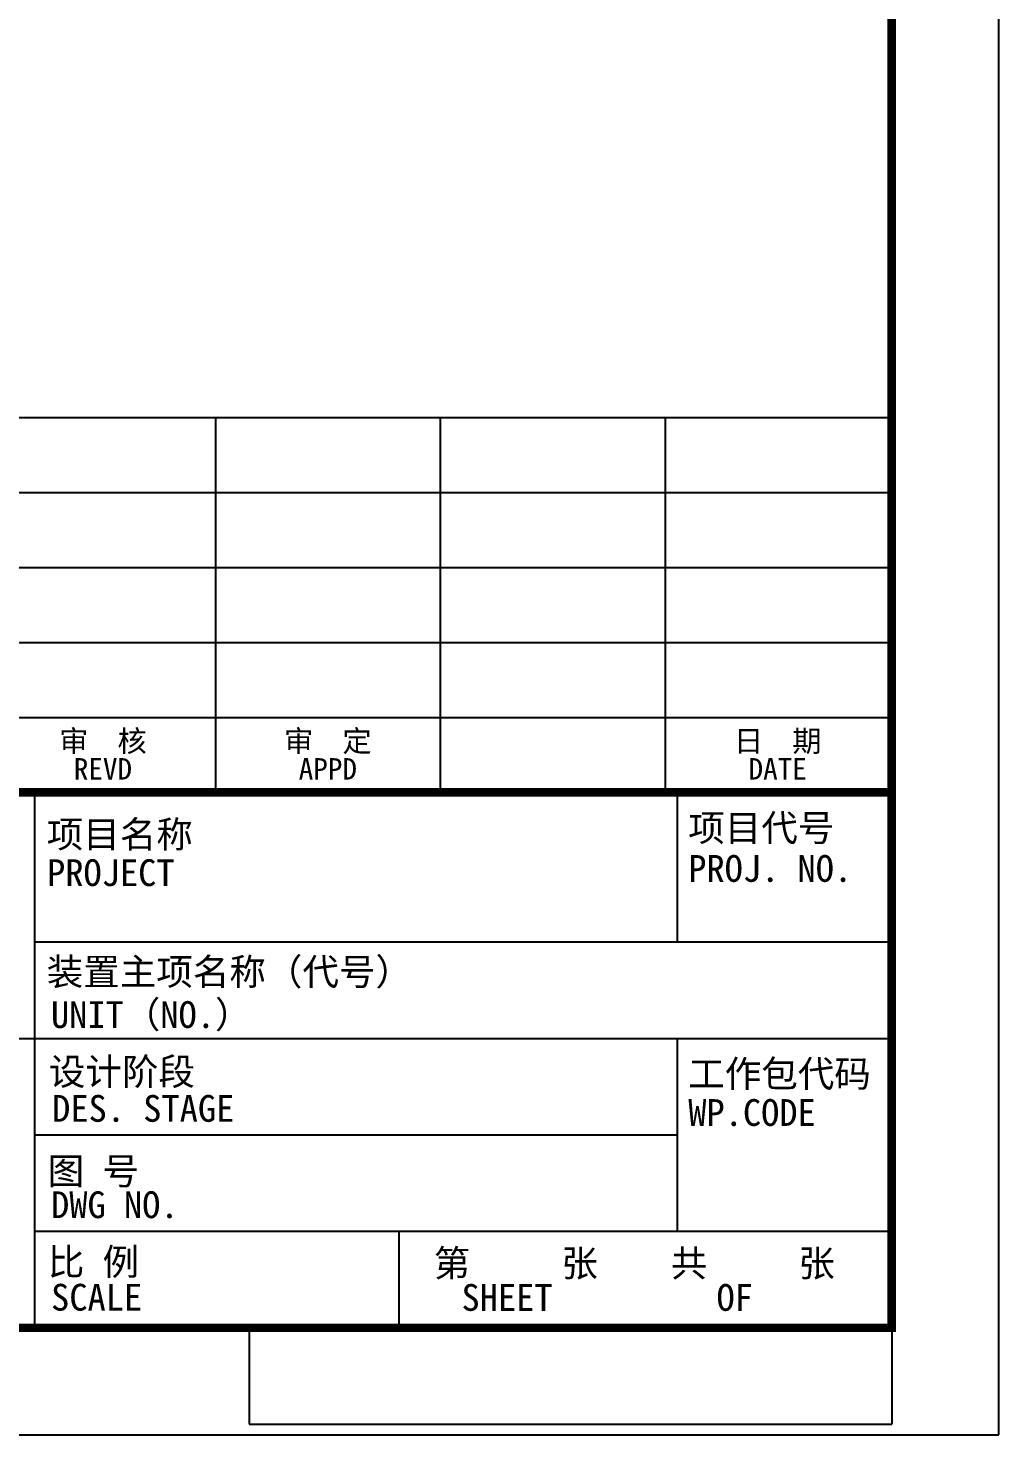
# Model space of a CAD drawing. Extents: x 0 to 594, y 0 to 2102.
# Drawn here: x 503.4 to 594, y 0 to 131.4 of the extents above; entities that cross this region are included whole.
import ezdxf
from ezdxf.enums import TextEntityAlignment as Align

# ---------------------------------------------------------------- set-up
doc = ezdxf.new("R2010")
doc.units = 0
doc.header["$MEASUREMENT"] = 0
doc.layers.get('0').update_dxf_attribs({"linetype": 'CONTINUOUS'})
doc.styles.add('HUALUC', font='SimSun.ttf')

msp = doc.modelspace()

# ---------------------------------------------------------------- linework, layer by layer
for p, q in [((594, 0), (594, 2102)), ((403.8522952899443, 95), (583.8522952899443, 95)), ((520.8522952899445, 95), (520.8522952899448, 59.99999999999999)), ((541.8522952899441, 95), (541.8522952899443, 59.99999999999999)), ((562.8522952899443, 95), (562.8522952899443, 59.99999999999997)), ((403.8522952899443, 88), (583.8522952899443, 88)), ((403.8522952899443, 81), (583.8522952899443, 81)), ((403.8522952899443, 74), (583.8522952899443, 74)), ((403.8522952899443, 67), (583.8522952899443, 67)), ((504, 10), (504, 60)), ((564, 46), (564, 60)), ((584, 46), (504, 46)), ((584, 37), (404, 37)), ((564, 19), (564, 37)), ((564, 28), (504, 28)), ((584, 19), (504, 19)), ((538, 10), (538, 19)), ((524, 10), (524, 1)), ((584, 10), (584, 1)), ((0, 0), (594, 0)), ((524, 1), (584, 1))]:
    msp.add_line(p, q)
at = {"const_width": 0.8}
msp.add_lwpolyline([(10, 2077), (584, 2077), (584, 10), (10, 10)], close=True, dxfattribs=at)
msp.add_lwpolyline([(404, 10), (404, 60), (584, 60)], dxfattribs=at)

# ---------------------------------------------------------------- texts
at = {"color": 7, "style": 'HUALUC'}
for s, p in [('审  核', (510.3522952899445, 63.8)), ('审  定', (531.3522952899441, 63.8)), ('日  期', (573.3522952899436, 63.8)), ('REVD', (510.3522952899445, 61.2)), ('APPD', (531.3522952899441, 61.2)), ('DATE', (573.3522952899436, 61.2))]:
    msp.add_text(s, height=2, dxfattribs=at).set_placement(p, align=Align.CENTER)
for s, p in [('项目代号', (565, 55.43265024341218)), ('项目名称', (505.1096757491546, 54.83268175600139)), ('PROJ. NO.', (565, 51.64727257323537)), ('PROJECT', (505.1375972101573, 51.25414171178197)), ('装置主项名称（代号）', (505.1096757491546, 41.99995024341216)), ('UNIT（NO.）', (505.5, 37.99999999999997)), ('设计阶段', (505.3063063604616, 32.67042097482262)), ('工作包代码', (565, 32.4818572842828)), ('DES. STAGE', (505.6143358129716, 29.23939560154169)), ('WP.CODE', (565, 28.85440102494497)), ('图 号', (505.1976557274008, 23.37999975509063)), ('DWG NO.', (505.514224063855, 20.24259823538828)), ('比 例', (505.2116024135287, 14.91106578650079)), ('第     张    共     张', (541.2414062340368, 14.78274918279829)), ('SCALE', (505.514224063855, 11.60218853467599)), ('SHEET         OF', (543.8304790018254, 11.58287762485772))]:
    msp.add_text(s, height=2.5, dxfattribs=at).set_placement(p)

doc.saveas('drawing.dxf')
